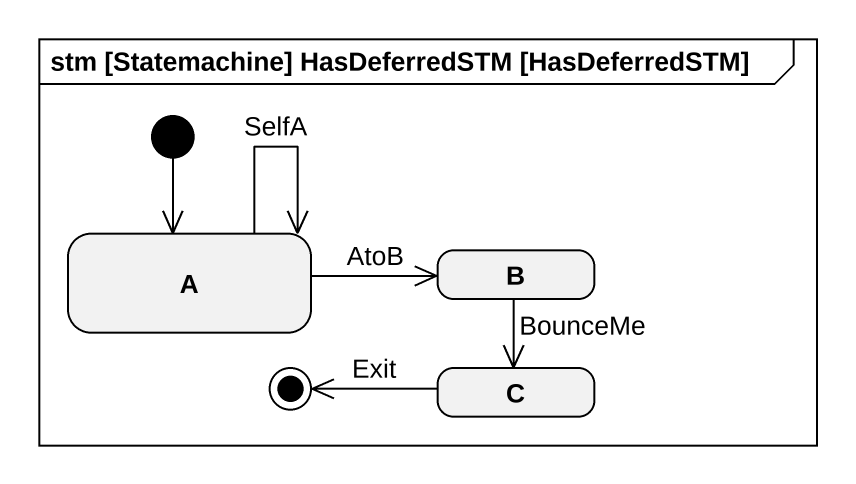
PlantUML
@startuml
mainframe stm [Statemachine] HasDeferredSTM [HasDeferredSTM]
hide empty description
state A
state B
state C
[*] --> A
A --> A : SelfA
A -right-> B : AtoB
B --> C : BounceMe
C -left-> [*] : Exit
@enduml
